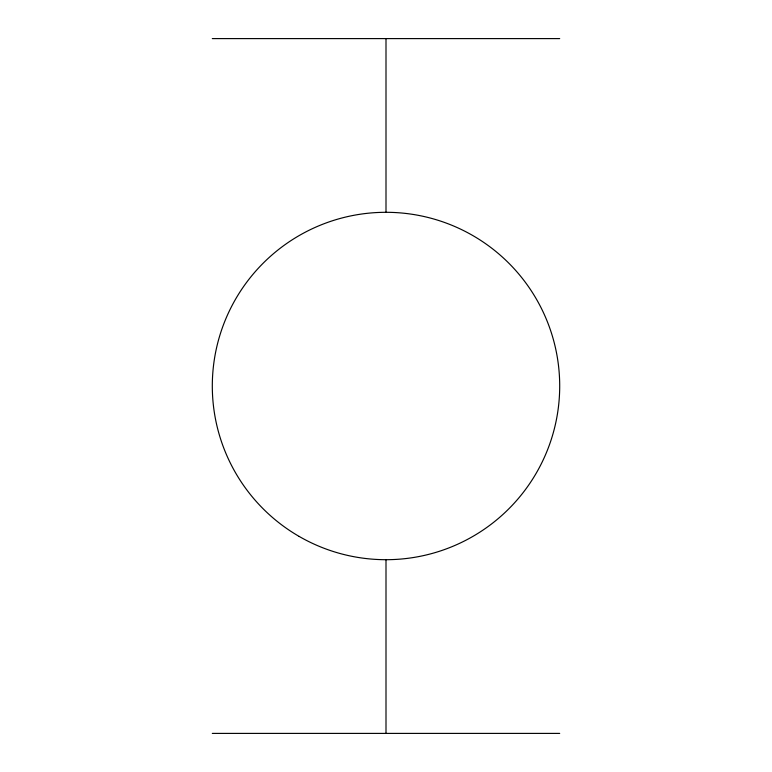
<?xml version="1.0" encoding="UTF-8"?>
<svg xmlns="http://www.w3.org/2000/svg" width="772" height="772" viewBox="0 0 772 772"><rect width="100%" height="100%" fill="white"/><g stroke="black" fill="none" stroke-linecap="round" stroke-linejoin="round"><path stroke-width="1.16" d="M212.3 38.6L559.7 38.6M212.3 733.4L559.7 733.4M386 38.6L386 212.3M386 559.7L386 733.4M299.15 536.424A173.7 173.7 0 0 0 559.7 386A173.7 173.7 0 0 0 299.15 235.576A173.7 173.7 0 0 0 299.15 536.424"/></g></svg>
